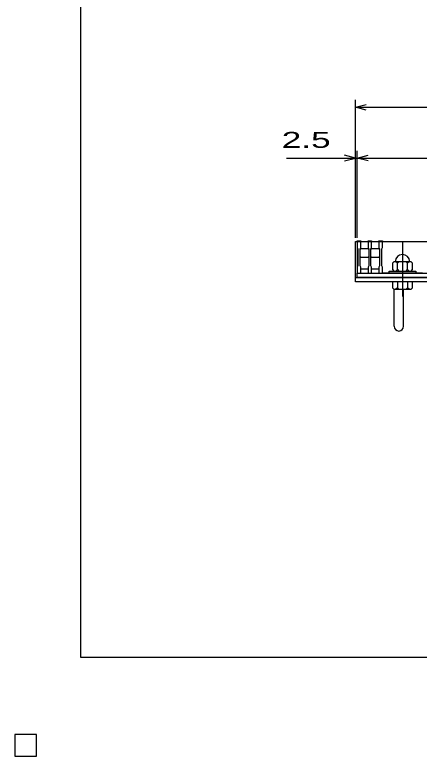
# Model space of a CAD drawing. Units: millimetres, scale not verified. Extents: x -1820 to 1731, y -1282 to 1054.
# Drawn here: x -1820 to -1262, y -1282 to -260 of the extents above; entities that cross this region are included whole.
import ezdxf
from ezdxf.enums import TextEntityAlignment as Align

# ---------------------------------------------------------------- set-up
doc = ezdxf.new("R2010")
doc.units = ezdxf.units.MM
doc.header["$LTSCALE"] = 10
doc.linetypes.add('CHAIN', pattern=[18.5, 12, -1.5, 3.5, -1.5])
for name, color, linetype, lineweight in [('0_2', 150, 'Continuous', 25), ('16', 3, 'Continuous', 25), ('19', 6, 'Continuous', 25), ('22', 4, 'Continuous', 25)]:
    doc.layers.add(name, color=color, linetype=linetype, lineweight=lineweight)
doc.styles.add('ベクトル', font='')
doc.styles.get('ベクトル').set_extended_font_data('ベクトル')

msp = doc.modelspace()

# ---------------------------------------------------------------- linework, layer by layer
at = {"layer": '0_2'}
for p, q in [((-1729, -1146.5), (-1729, 1053.5)), ((1731, -1146.5), (-1729, -1146.5))]:
    msp.add_line(p, q, dxfattribs=at)
at = {"layer": '16'}
for p, q in [((-1348, -572.5), (-1348, -571.8)), ((-1348, -571.8), (-1343, -571.8)), ((-1348, -572.5), (-1348, -581)), ((-1343, -572.5), (-1348, -572.5)), ((-1348, -572.5), (-1348, -610.5)), ((-1348, -572.5), (-353, -572.5)), ((-1343, -571.8), (-1343, -572.5)), ((-1343, -581), (-1343, -572.5)), ((-1333, -572.5), (-1333, -571.8)), ((-1333, -571.8), (-1328, -571.8)), ((-1333, -572.5), (-1333, -581)), ((-1328, -572.5), (-1333, -572.5)), ((-1328, -571.8), (-1328, -572.5)), ((-1328, -581), (-1328, -572.5)), ((-1318, -572.5), (-1318, -571.8)), ((-1318, -571.8), (-1313, -571.8)), ((-1318, -572.5), (-1318, -581)), ((-1313, -572.5), (-1318, -572.5)), ((-1313, -571.8), (-1313, -572.5)), ((-1313, -581), (-1313, -572.5)), ((-1313, -572.5), (-1258, -572.5)), ((-1348, -581), (-1347, -583)), ((-1344, -583), (-1343, -581)), ((-1344, -583.5), (-1343, -582.5)), ((-1343, -582.5), (-1333, -582.5)), ((-1333, -581), (-1332, -583)), ((-1333, -582.5), (-1332, -583.5)), ((-1329, -583), (-1328, -581)), ((-1329, -583.5), (-1328, -582.5)), ((-1328, -582.5), (-1318, -582.5)), ((-1318, -581), (-1317, -583)), ((-1318, -582.5), (-1317, -583.5)), ((-1314, -583), (-1313, -581)), ((-1347, -583), (-1347, -606)), ((-1344, -606), (-1344, -583)), ((-1332, -583), (-1332, -606)), ((-1329, -606), (-1329, -583)), ((-1317, -583), (-1317, -606)), ((-1314, -606), (-1314, -583)), ((-1343, -594.5), (-1344, -593.5)), ((-1333, -594.5), (-1343, -594.5)), ((-1332, -593.5), (-1333, -594.5)), ((-1328, -594.5), (-1329, -593.5)), ((-1318, -594.5), (-1328, -594.5)), ((-1317, -593.5), (-1318, -594.5)), ((-1297.5, -600.5), (-1299.5, -602.5)), ((-1299.5, -602.5), (-1299.5, -611.5)), ((-1273.5, -600.5), (-1297.5, -600.5)), ((-1292.5, -602.5), (-1294.5, -600.5)), ((-1290.5, -600.5), (-1292.5, -602.5)), ((-1292.5, -611.5), (-1292.5, -602.5)), ((-1278.5, -602.5), (-1280.5, -600.5)), ((-1276.5, -600.5), (-1278.5, -602.5)), ((-1278.5, -611.5), (-1278.5, -602.5)), ((-1271.5, -602.5), (-1273.5, -600.5)), ((-1271.5, -611.5), (-1271.5, -602.5)), ((-1347, -606), (-1348, -608)), ((-1348, -608), (-1348, -616.5)), ((-1343, -608), (-1344, -606)), ((-1343, -616.5), (-1343, -608)), ((-1343, -610.5), (-1333, -610.5)), ((-1332, -606), (-1333, -608)), ((-1333, -608), (-1333, -616.5)), ((-1328, -608), (-1329, -606)), ((-1328, -616.5), (-1328, -608)), ((-1328, -610.5), (-1318, -610.5)), ((-1317, -606), (-1318, -608)), ((-1318, -608), (-1318, -616.5)), ((-1313, -608), (-1314, -606)), ((-1313, -616.5), (-1313, -608)), ((-1299.5, -611.5), (-1297.5, -613.5)), ((-1294.5, -613.5), (-1292.5, -611.5)), ((-1292.5, -611.5), (-1290.5, -613.5)), ((-1280.5, -613.5), (-1278.5, -611.5)), ((-1278.5, -611.5), (-1276.5, -613.5)), ((-1273.5, -613.5), (-1271.5, -611.5)), ((-1348, -616.5), (-1343, -616.5)), ((-1348, -616.5), (-353, -616.5)), ((-1348, -622.5), (-1348, -616.5)), ((-353, -622.5), (-1348, -622.5)), ((-1333, -616.5), (-1328, -616.5)), ((-1318, -616.5), (-1313, -616.5)), ((-1258, -616.5), (-1313, -616.5)), ((-1304, -616.5), (-1304, -613.5)), ((-1304, -613.5), (-1267, -613.5)), ((-1267, -616.5), (-1304, -616.5)), ((-1267, -613.5), (-1267, -616.5)), ((-1790, -1252.5), (-1820, -1252.5)), ((-1820, -1252.5), (-1820, -1282.5)), ((-1790, -1252.5), (-1820, -1252.5)), ((-1820, -1252.5), (-1820, -1282.5)), ((-1790, -1252.5), (-1820, -1252.5)), ((-1820, -1252.5), (-1820, -1282.5)), ((-1790, -1252.5), (-1820, -1252.5)), ((-1820, -1252.5), (-1820, -1282.5)), ((-1790, -1252.5), (-1820, -1252.5)), ((-1820, -1252.5), (-1820, -1282.5)), ((-1790, -1282.5), (-1790, -1252.5)), ((-1790, -1282.5), (-1790, -1252.5)), ((-1790, -1282.5), (-1790, -1252.5)), ((-1790, -1282.5), (-1790, -1252.5)), ((-1790, -1282.5), (-1790, -1252.5)), ((-1820, -1282.5), (-1790, -1282.5)), ((-1820, -1282.5), (-1790, -1282.5)), ((-1820, -1282.5), (-1790, -1282.5)), ((-1820, -1282.5), (-1790, -1282.5)), ((-1820, -1282.5), (-1790, -1282.5))]:
    msp.add_line(p, q, dxfattribs=at)
at = {"layer": '16', "linetype": 'CHAIN'}
msp.add_line((-1285.5, -573.5), (-1285.5, -648.5), dxfattribs=at)
at = {"layer": '16'}
msp.add_arc((-1285.5, -600.5), 10, 0, 180, dxfattribs=at)
at = {"layer": '19'}
for p, q in [((-1350.5, -622.5), (-1350.5, -572.5)), ((-1350.5, -572.5), (-1348, -572.5)), ((-1350.5, -622.5), (-350.5, -622.5)), ((-1350.5, -628.5), (-1350.5, -622.5)), ((-350.5, -628.5), (-1350.5, -628.5)), ((-1299.5, -628.5), (-1299.5, -636.5)), ((-1271.5, -628.5), (-1299.5, -628.5)), ((-1292.5, -628.5), (-1292.5, -636.5)), ((-1278.5, -628.5), (-1278.5, -636.5)), ((-1271.5, -636.5), (-1271.5, -628.5)), ((-1299.5, -636.5), (-1297.5, -638.5)), ((-1297.5, -638.5), (-1273.5, -638.5)), ((-1297, -689.6), (-1297, -638.5)), ((-1292.5, -636.5), (-1294.5, -638.5)), ((-1290.5, -638.5), (-1292.5, -636.5)), ((-1284, -689.6), (-1284, -638.5)), ((-1278.5, -636.5), (-1280.5, -638.5)), ((-1276.5, -638.5), (-1278.5, -636.5)), ((-1273.5, -638.5), (-1271.5, -636.5))]:
    msp.add_line(p, q, dxfattribs=at)
msp.add_arc((-1290.5, -689.6), 6.5, 180, 0, dxfattribs=at)
at = {"layer": '22'}
for p, q in [((-1350.5, -567.5), (-1350.5, -377.5)), ((-1350.5, -387.5), (-1335.5, -383.5)), ((-1335.5, -391.5), (-1350.5, -387.5)), ((-1350.5, -387.5), (-350.5, -387.5)), ((-1350.5, -567.5), (-1350.5, -447.5)), ((-1348, -567.5), (-1348, -447.5)), ((-1445.5, -457.5), (-1350.5, -457.5)), ((-1350.5, -457.5), (-1365.5, -453.5)), ((-1365.5, -461.5), (-1350.5, -457.5)), ((-1350.5, -457.5), (-1348, -457.5)), ((-1348, -457.5), (-1333, -453.5)), ((-1333, -461.5), (-1348, -457.5)), ((-1348, -457.5), (-353, -457.5))]:
    msp.add_line(p, q, dxfattribs=at)
at = {"layer": '22', "color": 2}
for p, q in [((-1790, -1252.5), (-1820, -1252.5)), ((-1820, -1252.5), (-1820, -1282.5)), ((-1790, -1252.5), (-1820, -1252.5)), ((-1820, -1252.5), (-1820, -1282.5)), ((-1790, -1252.5), (-1820, -1252.5)), ((-1820, -1252.5), (-1820, -1282.5)), ((-1790, -1282.5), (-1790, -1252.5)), ((-1790, -1282.5), (-1790, -1252.5)), ((-1790, -1282.5), (-1790, -1252.5)), ((-1820, -1282.5), (-1790, -1282.5)), ((-1820, -1282.5), (-1790, -1282.5)), ((-1820, -1282.5), (-1790, -1282.5))]:
    msp.add_line(p, q, dxfattribs=at)

# ---------------------------------------------------------------- texts
at = {"layer": '22', "color": 2, "style": 'ベクトル', "width": 1.65}
msp.add_text(' 2.5 ', height=21.99, dxfattribs=at).set_placement((-1465.5, -432.5), align=Align.MIDDLE_LEFT)

doc.saveas('drawing.dxf')
